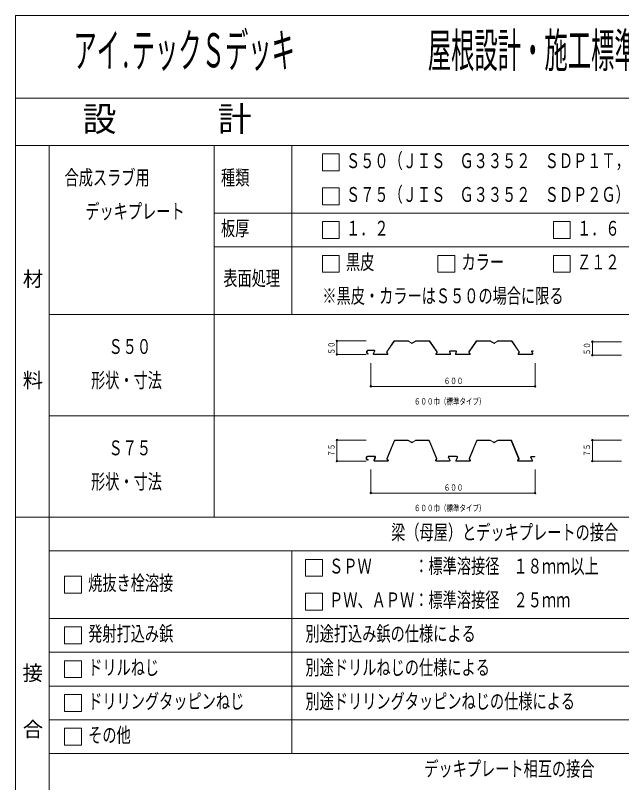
# Model space of a CAD drawing. Units: millimetres on the paper. Extents: x -292 to 292, y -205 to 205.
# Drawn here: x -292 to -145.7, y 19.9 to 205 of the extents above; entities that cross this region are included whole.
import ezdxf
from ezdxf.enums import TextEntityAlignment as Align

# ---------------------------------------------------------------- set-up
doc = ezdxf.new("R2010")
doc.units = ezdxf.units.MM
doc.layers.add('0-2_M1-0', color=7, linetype='Continuous', lineweight=18)
doc.layers.add('0-6_M2-2-0', color=7, linetype='Continuous', lineweight=18)
doc.styles.add('ＭＳ ゴシック', font='')
doc.styles.get('ＭＳ ゴシック').set_extended_font_data('MS Gothic')

msp = doc.modelspace()

# ---------------------------------------------------------------- linework, layer by layer
at = {"layer": '0-2_M1-0'}
for p, q in [((-207.396, 126.444), (-214.608, 126.444)), ((-214.432, 126.444), (-214.432, 123.193)), ((-200.672, 126.375), (-202.408, 123.86)), ((-202.343, 123.815), (-200.607, 126.33)), ((-197.204, 126.444), (-200.542, 126.444)), ((-200.542, 126.364), (-197.204, 126.364)), ((-196.461, 125.893), (-197.16, 126.351)), ((-196.418, 125.959), (-197.117, 126.418)), ((-195.545, 126.418), (-196.244, 125.959)), ((-195.501, 126.351), (-196.2, 125.893)), ((-195.458, 126.444), (-192.12, 126.444)), ((-195.458, 126.364), (-192.12, 126.364)), ((-192.055, 126.33), (-190.318, 123.816)), ((-190.253, 123.861), (-191.989, 126.375)), ((-180.853, 126.375), (-182.59, 123.861)), ((-182.525, 123.816), (-180.788, 126.33)), ((-177.385, 126.444), (-180.723, 126.444)), ((-180.723, 126.364), (-177.385, 126.364)), ((-176.642, 125.893), (-177.342, 126.351)), ((-176.599, 125.959), (-177.298, 126.418)), ((-175.726, 126.418), (-176.425, 125.959)), ((-175.682, 126.351), (-176.381, 125.893)), ((-175.639, 126.444), (-172.301, 126.444)), ((-172.301, 126.364), (-175.639, 126.364)), ((-170.499, 123.816), (-172.236, 126.33)), ((-170.434, 123.861), (-172.171, 126.375)), ((-145.758, 126.264), (-152.97, 126.264)), ((-152.794, 126.264), (-152.794, 123.014)), ((-206.82, 124.232), (-205.451, 124.232)), ((-205.451, 124.152), (-206.82, 124.152)), ((-205.646, 123.414), (-205.379, 124.042)), ((-187.131, 124.045), (-185.712, 124.045)), ((-167.312, 124.045), (-167.055, 124.045)), ((-167.055, 123.966), (-167.055, 124.045)), ((-207.396, 123.193), (-214.608, 123.193)), ((-206.911, 123.351), (-206.94, 123.277)), ((-205.306, 124.011), (-205.573, 123.383)), ((-205.5, 123.272), (-202.27, 123.272)), ((-205.5, 123.193), (-202.27, 123.193)), ((-202.205, 123.398), (-202.406, 123.677)), ((-202.141, 123.444), (-202.342, 123.724)), ((-190.319, 123.724), (-190.52, 123.444)), ((-190.456, 123.398), (-190.254, 123.678)), ((-187.161, 123.272), (-190.392, 123.272)), ((-190.392, 123.193), (-187.161, 123.193)), ((-187.088, 123.383), (-187.276, 123.825)), ((-187.204, 123.856), (-187.015, 123.414)), ((-185.712, 123.966), (-187.131, 123.966)), ((-185.639, 123.856), (-185.827, 123.414)), ((-185.566, 123.825), (-185.754, 123.383)), ((-182.451, 123.272), (-185.681, 123.272)), ((-185.681, 123.193), (-182.451, 123.193)), ((-182.387, 123.398), (-182.588, 123.678)), ((-182.322, 123.444), (-182.524, 123.724)), ((-170.5, 123.724), (-170.702, 123.444)), ((-170.637, 123.398), (-170.436, 123.678)), ((-167.342, 123.272), (-170.573, 123.272)), ((-170.573, 123.193), (-167.342, 123.193)), ((-167.269, 123.383), (-167.458, 123.825)), ((-167.385, 123.856), (-167.197, 123.414)), ((-167.055, 123.966), (-167.312, 123.966)), ((-145.758, 123.014), (-152.97, 123.014)), ((-206.24, 121.129), (-206.24, 115.359)), ((-166.611, 121.129), (-166.611, 115.359)), ((-206.24, 115.483), (-166.611, 115.483)), ((-207.396, 102.526), (-214.555, 102.526)), ((-214.432, 102.526), (-214.432, 97.467)), ((-200.599, 102.363), (-202.363, 98.096)), ((-200.501, 102.322), (-202.265, 98.055)), ((-200.355, 102.526), (-197.363, 102.526)), ((-200.355, 102.42), (-197.363, 102.42)), ((-197.289, 102.401), (-196.408, 101.932)), ((-197.239, 102.495), (-196.358, 102.025)), ((-196.308, 102.025), (-195.427, 102.495)), ((-196.258, 101.932), (-195.377, 102.401)), ((-195.303, 102.526), (-192.311, 102.526)), ((-195.303, 102.42), (-192.311, 102.42)), ((-192.164, 102.322), (-190.401, 98.055)), ((-192.067, 102.363), (-190.303, 98.096)), ((-180.785, 102.363), (-182.548, 98.096)), ((-180.687, 102.322), (-182.451, 98.055)), ((-180.54, 102.526), (-177.549, 102.526)), ((-180.54, 102.42), (-177.549, 102.42)), ((-177.474, 102.401), (-176.593, 101.932)), ((-177.425, 102.495), (-176.543, 102.025)), ((-176.494, 102.025), (-175.612, 102.495)), ((-176.444, 101.932), (-175.563, 102.401)), ((-175.488, 102.526), (-172.496, 102.526)), ((-175.488, 102.42), (-172.496, 102.42)), ((-172.35, 102.322), (-170.586, 98.055)), ((-172.252, 102.363), (-170.489, 98.096)), ((-145.769, 102.526), (-152.928, 102.526)), ((-152.804, 102.526), (-152.804, 97.467)), ((-207.34, 98.431), (-207.34, 97.975)), ((-207.234, 98.431), (-207.234, 97.975)), ((-207.076, 98.695), (-205.405, 98.695)), ((-207.076, 98.589), (-205.405, 98.589)), ((-205.254, 98.382), (-205.483, 97.674)), ((-205.153, 98.349), (-205.382, 97.641)), ((-187.528, 98.313), (-187.197, 97.649)), ((-187.433, 98.36), (-187.103, 97.696)), ((-187.291, 98.695), (-185.56, 98.695)), ((-187.291, 98.589), (-185.56, 98.589)), ((-185.419, 98.36), (-185.749, 97.696)), ((-185.324, 98.313), (-185.654, 97.649)), ((-167.677, 98.222), (-167.355, 97.651)), ((-167.585, 98.274), (-167.263, 97.703)), ((-167.447, 98.51), (-166.652, 98.51)), ((-207.396, 97.467), (-214.555, 97.467)), ((-207.076, 97.817), (-206.924, 97.817)), ((-205.332, 97.572), (-202.172, 97.572)), ((-205.332, 97.467), (-202.172, 97.467)), ((-202.289, 97.793), (-202.138, 97.665)), ((-202.221, 97.874), (-202.069, 97.746)), ((-190.445, 97.874), (-190.596, 97.746)), ((-190.377, 97.793), (-190.528, 97.665)), ((-190.494, 97.572), (-187.245, 97.572)), ((-190.494, 97.467), (-187.245, 97.467)), ((-185.607, 97.572), (-182.357, 97.572)), ((-185.607, 97.467), (-182.357, 97.467)), ((-182.474, 97.793), (-182.323, 97.665)), ((-182.406, 97.874), (-182.255, 97.746)), ((-170.631, 97.874), (-170.782, 97.746)), ((-170.563, 97.793), (-170.714, 97.665)), ((-170.68, 97.572), (-167.401, 97.572)), ((-170.68, 97.467), (-167.401, 97.467)), ((-145.769, 97.467), (-152.928, 97.467)), ((-206.24, 95.403), (-206.24, 89.632)), ((-166.611, 95.403), (-166.611, 89.632)), ((-206.24, 89.756), (-166.611, 89.756))]:
    msp.add_line(p, q, dxfattribs=at)
for points in [[(-167.447, 98.616), (-166.652, 98.616), (-166.652, 98.51)], [(-207.076, 97.711), (-206.924, 97.711), (-206.924, 97.817)]]:
    msp.add_lwpolyline(points, dxfattribs=at)
for centre in [(-214.432, 126.444), (-152.794, 126.264), (-214.432, 123.193), (-152.794, 123.014), (-206.24, 115.483), (-166.611, 115.483), (-214.432, 102.526), (-152.804, 102.526), (-214.432, 97.467), (-152.804, 97.467), (-206.24, 89.756), (-166.611, 89.756)]:
    msp.add_circle(centre, 0.177, dxfattribs=at)
for centre, radius, start, end in [((-200.542, 126.285), 0.159, 90, 145.38057), ((-200.542, 126.285), 0.0793, 90, 145.38057), ((-197.204, 126.285), 0.159, 56.73513, 90), ((-197.204, 126.285), 0.0793, 56.73513, 90), ((-196.331, 126.091), 0.238, 236.73513, 303.26487), ((-196.331, 126.091), 0.159, 236.73513, 303.26487), ((-195.458, 126.285), 0.159, 90, 123.26487), ((-195.458, 126.285), 0.0793, 90, 123.26487), ((-192.12, 126.285), 0.159, 34.63691, 90), ((-192.12, 126.285), 0.0793, 34.63691, 90), ((-180.723, 126.285), 0.159, 90, 145.36309), ((-180.723, 126.285), 0.0793, 90, 145.36309), ((-177.385, 126.285), 0.159, 56.73513, 90), ((-177.385, 126.285), 0.0793, 56.73513, 90), ((-176.512, 126.091), 0.238, 236.73513, 303.26487), ((-176.512, 126.091), 0.159, 236.73513, 303.26487), ((-175.639, 126.285), 0.159, 90, 123.26487), ((-175.639, 126.285), 0.0793, 90, 123.26487), ((-172.301, 126.285), 0.159, 34.63691, 90), ((-172.301, 126.285), 0.0793, 34.63691, 90), ((-206.755, 123.752), 0.509, 138.92933, 248.68324), ((-206.755, 123.752), 0.43, 138.92933, 248.68324), ((-206.82, 123.808), 0.423, 90, 138.92933), ((-206.82, 123.808), 0.344, 90, 138.92933), ((-205.451, 124.073), 0.159, 336.92484, 90), ((-205.451, 124.073), 0.0793, 336.92484, 90), ((-187.131, 123.887), 0.159, 90, 203.07516), ((-185.712, 123.887), 0.159, 336.92484, 90), ((-167.312, 123.887), 0.159, 90, 203.07516), ((-205.5, 123.352), 0.159, 156.92484, 270), ((-205.5, 123.352), 0.0793, 156.92484, 270), ((-202.278, 123.77), 0.159, 145.38057, 215.76135), ((-202.278, 123.77), 0.0793, 145.38057, 215.76135), ((-202.27, 123.352), 0.159, 270, 35.76135), ((-202.27, 123.352), 0.0793, 270, 35.76135), ((-190.392, 123.352), 0.159, 144.23865, 270), ((-190.392, 123.352), 0.0793, 144.23865, 270), ((-190.383, 123.771), 0.0793, 324.23865, 34.63691), ((-190.383, 123.771), 0.159, 324.23865, 34.63691), ((-187.131, 123.887), 0.0793, 90, 203.07516), ((-187.161, 123.352), 0.159, 270, 23.07516), ((-187.161, 123.352), 0.0793, 270, 23.07516), ((-185.681, 123.352), 0.159, 156.92484, 270), ((-185.681, 123.352), 0.0793, 156.92484, 270), ((-185.712, 123.887), 0.0793, 336.92484, 90), ((-182.46, 123.771), 0.159, 145.36309, 215.76135), ((-182.46, 123.771), 0.0793, 145.36309, 215.76135), ((-182.451, 123.352), 0.159, 270, 35.76135), ((-182.451, 123.352), 0.0793, 270, 35.76135), ((-170.573, 123.352), 0.159, 144.23865, 270), ((-170.573, 123.352), 0.0793, 144.23865, 270), ((-170.564, 123.771), 0.0793, 324.23865, 34.63691), ((-170.564, 123.771), 0.159, 324.23865, 34.63691), ((-167.312, 123.887), 0.0793, 90, 203.07516), ((-167.342, 123.352), 0.159, 270, 23.07516), ((-167.342, 123.352), 0.0793, 270, 23.07516), ((-200.355, 102.262), 0.264, 90, 157.5404), ((-200.355, 102.262), 0.159, 90, 157.5404), ((-197.363, 102.262), 0.264, 61.92751, 90), ((-197.363, 102.262), 0.159, 61.92751, 90), ((-196.333, 102.071), 0.159, 241.92751, 298.07249), ((-196.333, 102.071), 0.0528, 241.92751, 298.07249), ((-195.303, 102.262), 0.264, 90, 118.07249), ((-195.303, 102.262), 0.159, 90, 118.07249), ((-192.311, 102.262), 0.264, 22.4596, 90), ((-192.311, 102.262), 0.159, 22.4596, 90), ((-180.54, 102.262), 0.264, 90, 157.5404), ((-180.54, 102.262), 0.159, 90, 157.5404), ((-177.549, 102.262), 0.264, 61.92751, 90), ((-177.549, 102.262), 0.159, 61.92751, 90), ((-176.518, 102.071), 0.159, 241.92751, 298.07249), ((-176.518, 102.071), 0.0528, 241.92751, 298.07249), ((-175.488, 102.262), 0.264, 90, 118.07249), ((-175.488, 102.262), 0.159, 90, 118.07249), ((-172.496, 102.262), 0.264, 22.4596, 90), ((-172.496, 102.262), 0.159, 22.4596, 90), ((-207.076, 98.431), 0.264, 90, 180), ((-207.076, 98.431), 0.159, 90, 180), ((-205.405, 98.431), 0.264, 342.07208, 90), ((-205.405, 98.431), 0.159, 342.07208, 90), ((-187.291, 98.431), 0.264, 90, 206.41249), ((-187.291, 98.431), 0.159, 90, 206.41249), ((-185.56, 98.431), 0.264, 0, 90), ((-185.56, 98.431), 0.159, 0, 90), ((-185.56, 98.431), 0.159, 333.58751, 0), ((-185.56, 98.431), 0.264, 333.58751, 0), ((-167.447, 98.352), 0.264, 90, 209.4572), ((-167.447, 98.352), 0.159, 90, 209.4572), ((-207.076, 97.975), 0.264, 180, 270), ((-207.076, 97.975), 0.159, 180, 270), ((-205.332, 97.625), 0.159, 162.07208, 270), ((-205.332, 97.625), 0.0528, 162.07208, 270), ((-202.119, 97.995), 0.264, 157.5404, 229.92184), ((-202.119, 97.995), 0.159, 157.5404, 229.92184), ((-202.172, 97.625), 0.159, 270, 0), ((-202.172, 97.625), 0.0528, 270, 0), ((-202.172, 97.625), 0.0528, 0, 49.92184), ((-202.172, 97.625), 0.159, 0, 49.92184), ((-190.494, 97.625), 0.159, 130.07816, 180), ((-190.494, 97.625), 0.159, 180, 270), ((-190.494, 97.625), 0.0528, 130.07816, 180), ((-190.494, 97.625), 0.0528, 180, 270), ((-190.547, 97.995), 0.159, 310.07816, 22.4596), ((-190.547, 97.995), 0.264, 310.07816, 22.4596), ((-187.245, 97.625), 0.159, 270, 0), ((-187.245, 97.625), 0.0528, 270, 0), ((-187.245, 97.625), 0.0528, 0, 26.41249), ((-187.245, 97.625), 0.159, 0, 26.41249), ((-185.607, 97.625), 0.159, 153.58751, 270), ((-185.607, 97.625), 0.0528, 153.58751, 270), ((-182.304, 97.995), 0.264, 157.5404, 229.92184), ((-182.304, 97.995), 0.159, 157.5404, 229.92184), ((-182.357, 97.625), 0.159, 270, 0), ((-182.357, 97.625), 0.0528, 270, 0), ((-182.357, 97.625), 0.0528, 0, 49.92184), ((-182.357, 97.625), 0.159, 0, 49.92184), ((-170.68, 97.625), 0.159, 130.07816, 180), ((-170.68, 97.625), 0.159, 180, 270), ((-170.68, 97.625), 0.0528, 130.07816, 180), ((-170.68, 97.625), 0.0528, 180, 270), ((-170.733, 97.995), 0.159, 310.07816, 22.4596), ((-170.733, 97.995), 0.264, 310.07816, 22.4596), ((-167.401, 97.625), 0.159, 270, 29.4572), ((-167.401, 97.625), 0.0528, 270, 29.4572)]:
    msp.add_arc(centre, radius, start, end, dxfattribs=at)
at = {"layer": '0-6_M2-2-0'}
for p, q in [((-292, 205), (292, 205)), ((-292, 185), (292, 185)), ((-292, 185), (-54.026, 185)), ((-292, 185), (-292, -185)), ((-292, 173.59), (292, 173.59)), ((-283.85, 173.59), (-283.85, -87.203)), ((-244.016, 173.59), (-244.016, 83.943)), ((-225.271, 173.59), (-225.271, 132.841)), ((-244.016, 157.291), (-54.026, 157.291)), ((-244.016, 149.141), (-54.026, 149.141)), ((-283.85, 132.841), (-54.026, 132.841)), ((-283.85, 108.392), (-54.026, 108.392)), ((-292, 83.943), (-54.026, 83.943)), ((-283.85, 75.793), (-54.026, 75.793)), ((-225.271, 75.793), (-225.271, 26.894)), ((-283.85, 59.493), (-54.026, 59.493)), ((-283.85, 51.344), (-54.026, 51.344)), ((-283.85, 43.194), (-54.026, 43.194)), ((-283.85, 35.044), (-54.026, 35.044)), ((-283.85, 26.894), (-54.026, 26.894))]:
    msp.add_line(p, q, dxfattribs=at)
msp.add_lwpolyline([(292, -205), (-292, -205), (-292, 205)], dxfattribs=at)
for points in [[(-217.937, 167.478), (-213.862, 167.478), (-213.862, 171.553), (-217.937, 171.553)], [(-217.937, 159.328), (-213.862, 159.328), (-213.862, 163.403), (-217.937, 163.403)], [(-217.937, 151.178), (-213.862, 151.178), (-213.862, 155.253), (-217.937, 155.253)], [(-162.213, 151.178), (-158.138, 151.178), (-158.138, 155.253), (-162.213, 155.253)], [(-217.937, 143.029), (-213.862, 143.029), (-213.862, 147.104), (-217.937, 147.104)], [(-190.075, 143.029), (-186, 143.029), (-186, 147.104), (-190.075, 147.104)], [(-162.213, 143.029), (-158.138, 143.029), (-158.138, 147.104), (-162.213, 147.104)], [(-222.011, 69.681), (-217.937, 69.681), (-217.937, 73.756), (-222.011, 73.756)], [(-280.134, 65.606), (-276.059, 65.606), (-276.059, 69.681), (-280.134, 69.681)], [(-222.011, 61.531), (-217.937, 61.531), (-217.937, 65.606), (-222.011, 65.606)], [(-280.134, 53.381), (-276.059, 53.381), (-276.059, 57.456), (-280.134, 57.456)], [(-280.134, 45.231), (-276.059, 45.231), (-276.059, 49.306), (-280.134, 49.306)], [(-280.134, 37.081), (-276.059, 37.081), (-276.059, 41.156), (-280.134, 41.156)], [(-280.134, 28.932), (-276.059, 28.932), (-276.059, 33.007), (-280.134, 33.007)]]:
    msp.add_lwpolyline(points, close=True, dxfattribs=at)

# ---------------------------------------------------------------- texts
at = {"layer": '0-2_M1-0', "style": 'ＭＳ ゴシック', "width": 0.75}
for s, p in [('５０', (-214.528, 123.193)), ('５０', (-152.89, 123.014)), ('７５', (-214.528, 98.526)), ('７５', (-152.9, 98.526))]:
    msp.add_text(s, height=1.494, rotation=90, dxfattribs=at).set_placement(p, align=Align.BOTTOM_LEFT)
for s, p in [('６００', (-188.644, 115.6)), ('６００巾（標準タイプ）', (-195.839, 110.664)), ('６００', (-188.644, 89.873)), ('６００巾（標準タイプ）', (-195.839, 84.937))]:
    msp.add_text(s, height=1.494, dxfattribs=at).set_placement(p, align=Align.BOTTOM_LEFT)
at = {"layer": '0-6_M2-2-0', "style": 'ＭＳ ゴシック'}
for s, height, width, p in [('アイ.テックＳデッキ', 8.248, 0.5, (-278.001, 189.972)), ('屋根設計・施工標準仕様書', 8.248, 0.5, (-192.501, 189.972)), ('Ｓ５０（ＪＩＳ\u3000Ｇ３３５２\u3000ＳＤＰ１Ｔ，ＳＤＰ１ＴＧ，ＳＤＰ２，ＳＤＰ２Ｇ）', 3.585, 0.7, (-212.232, 167.07)), ('合成スラブ用', 3.585, 0.7, (-280.134, 162.996)), ('種類', 3.585, 0.7, (-242.386, 162.996)), ('Ｓ７５（ＪＩＳ\u3000Ｇ３３５２\u3000ＳＤＰ２Ｇ）', 3.585, 0.7, (-212.232, 158.921)), ('デッキプレート', 3.585, 0.7, (-275.122, 154.846)), ('板厚', 3.585, 0.7, (-242.386, 150.771)), ('１．２', 3.585, 0.7, (-212.232, 150.771)), ('１．６', 3.585, 0.7, (-156.508, 150.771)), ('黒皮', 3.585, 0.7, (-212.232, 142.621)), ('カラー', 3.585, 0.7, (-184.37, 142.621)), ('Ｚ１２', 3.585, 0.7, (-156.508, 142.621)), ('表面処理', 3.585, 0.7, (-241.84, 138.715)), ('※黒皮・カラーはＳ５０の場合に限る', 3.585, 0.7, (-217.937, 134.471)), ('Ｓ５０', 3.585, 0.7, (-269.524, 122.247)), ('形状・寸法', 3.585, 0.7, (-273.745, 114.097)), ('Ｓ７５', 3.585, 0.7, (-269.524, 97.797)), ('形状・寸法', 3.585, 0.7, (-273.745, 89.648)), ('梁（母屋）とデッキプレートの接合', 3.585, 0.7, (-201.342, 77.423)), ('ＳＰＷ\u3000\u3000\u3000：標準溶接径\u3000１８ｍｍ以上', 3.585, 0.7, (-216.307, 69.273)), ('焼抜き栓溶接', 3.585, 0.7, (-274.429, 65.198)), ('ＰＷ、ＡＰＷ：標準溶接径\u3000２５ｍｍ', 3.585, 0.7, (-216.307, 61.123)), ('発射打込み鋲', 3.585, 0.7, (-274.429, 52.974)), ('別途打込み鋲の仕様による', 3.585, 0.7, (-222.011, 52.974)), ('別途ドリルねじの仕様による', 3.585, 0.7, (-222.011, 44.824)), ('ドリルねじ', 3.585, 0.7, (-274.429, 44.824)), ('ドリリングタッピンねじ', 3.585, 0.7, (-274.429, 36.674)), ('別途ドリリングタッピンねじの仕様による', 3.585, 0.7, (-222.011, 36.674)), ('その他', 3.585, 0.7, (-274.429, 28.524)), ('デッキプレート相互の接合', 3.585, 0.7, (-193.355, 20.374))]:
    msp.add_text(s, height=height, dxfattribs=dict(at, width=width)).set_placement(p, align=Align.BOTTOM_LEFT)
for s, height, p in [('設\u3000\u3000\u3000計', 5.975, (-275.763, 175.22)), ('材', 3.585, (-290.207, 138.546)), ('料', 3.585, (-290.207, 114.097)), ('接', 3.585, (-290.254, 43.465)), ('合', 3.585, (-290.207, 29.883))]:
    msp.add_text(s, height=height, dxfattribs=at).set_placement(p, align=Align.BOTTOM_LEFT)

doc.saveas('drawing.dxf')
